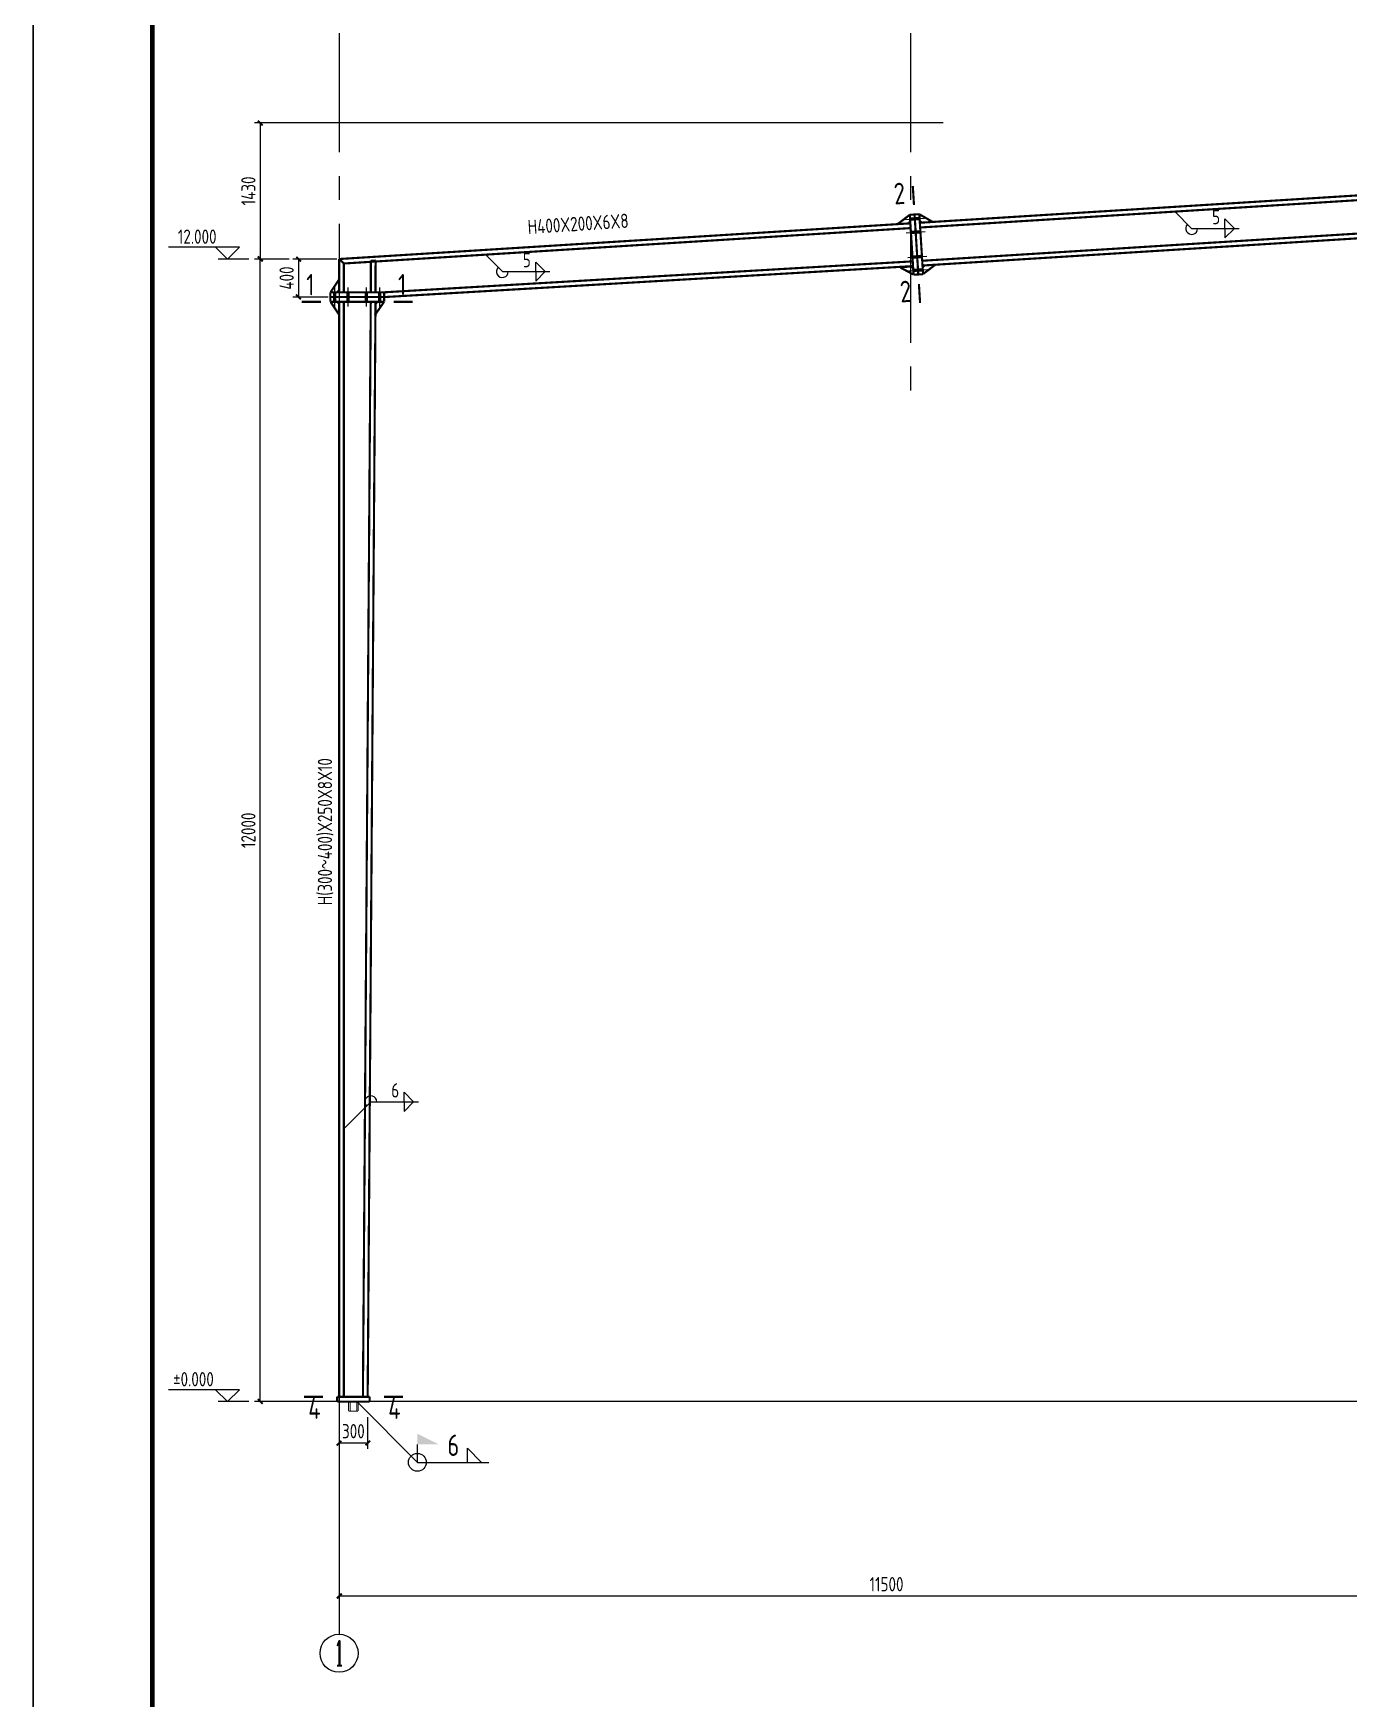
# Model space of a CAD drawing. Header units: millimetres. Extents: x 865490 to 879904, y 39442 to 44891.
# Drawn here: x 878833.4 to 879109.7, y 39655.3 to 40005.2 of the extents above; entities that cross this region are included whole.
import ezdxf
from ezdxf.enums import TextEntityAlignment as Align

# ---------------------------------------------------------------- set-up
doc = ezdxf.new("R2010")
doc.units = ezdxf.units.MM
doc.header["$LTSCALE"] = 1000
doc.header["$MEASUREMENT"] = 0
doc.linetypes.add('CENTER', pattern=[2, 1.25, -0.25, 0.25, -0.25])
doc.linetypes.add('DOTE', pattern=[2.42, 2, -0.2, 0.02, -0.2])
for name, color, linetype in [('10', 7, 'Continuous'), ('114', 2, 'Continuous'), ('116', 1, 'Continuous'), ('14', 2, 'Continuous'), ('1530', 253, 'Continuous'), ('1534', 7, 'Continuous'), ('AXIS', 3, 'Continuous'), ('AXIS_TEXT', 7, 'Continuous'), ('DIM', 7, 'Continuous'), ('DOTE', 1, 'DOTE'), ('M_Prof', 2, 'Continuous'), ('柱子', 8, 'Continuous'), ('标准截面(白色)', 7, 'Continuous'), ('焊缝标注', 3, 'Continuous')]:
    doc.layers.add(name, color=color, linetype=linetype)
doc.styles.add('_TCH_AXIS', font='COMPLEX', dxfattribs={"bigfont": 'GBCBIG'})
doc.styles.add('COMPLEX', font='COMPLEX')
doc.styles.add('GBHZ', font='gbenor.shx', dxfattribs={"width": 0.9, "bigfont": 'gbcbig.shx'})
doc.dimstyles.new('Y50', dxfattribs={"dimscale": 0, "dimtxt": 3, "dimasz": 0.01, "dimexe": 1.2, "dimexo": 1, "dimgap": 1, "dimtad": 1, "dimdec": 0, "dimlfac": 50, "dimzin": 0, "dimdsep": 46, "dimtxsty": 'GBHZ', "dimblk1": 'DX', "dimblk2": 'DX', "dimsah": 1, "dimcen": 0.09, "dimdle": 1, "dimadec": 0, "dimazin": 0, "dimtfac": 1, "dimtdec": 0, "dimtix": 1, "dimtmove": 2, "dimatfit": 3, "dimldrblk": 'DX', "dimfxl": 0, "dimtolj": 1, "dimtzin": 0, "dimarcsym": 0})

# ---------------------------------------------------------------- blocks, each defined once
blk = doc.blocks.new('DX')
at = {"color": 0, "linetype": 'ByBlock', "const_width": 40}
blk.add_lwpolyline([(-54, -51), (46, 49)], dxfattribs=at)
blk = doc.blocks.new('*D759')
at = {"color": 0, "lineweight": -2, "transparency": 16777216}
for p, q in [((878897.59, 39714.49), (878897.59, 39707.83)), ((878903.59, 39714.49), (878903.59, 39707.83)), ((878897.58, 39709.03), (878897.57, 39709.03)), ((878903.59, 39709.03), (878897.59, 39709.03)), ((878903.6, 39709.03), (878903.61, 39709.03))]:
    blk.add_line(p, q, dxfattribs=at)
at = {"layer": 'Defpoints', "color": 0, "transparency": 16777216}
for p in [(878897.59, 39715.49), (878903.59, 39715.49), (878897.59, 39709.03)]:
    blk.add_point(p, dxfattribs=at)
at = {"color": 0, "lineweight": -2, "transparency": 16777216, "xscale": 0.01, "yscale": 0.01, "zscale": 0.01}
blk.add_blockref('DX', (878897.59, 39709.03), dxfattribs=at)
at = {"color": 0, "lineweight": -2, "transparency": 16777216, "xscale": 0.01, "yscale": 0.01, "zscale": 0.01, "rotation": 180}
blk.add_blockref('DX', (878903.59, 39709.03), dxfattribs=at)
at = {"color": 0, "transparency": 16777216, "insert": (878900.59, 39711.53), "char_height": 3, "attachment_point": 5, "style": 'GBHZ'}
blk.add_mtext('\\A1;300', dxfattribs=at)
blk = doc.blocks.new('_AXISO')
blk.add_circle((0, 0), 0.5)
at = {"layer": 'AXIS_TEXT', "style": 'COMPLEX', "width": 1.041667}
blk.add_attdef('A', text='', height=0.56, dxfattribs=at).set_placement((-0.25, -0.28), (0.25, -0.28), align=Align.FIT)
blk = doc.blocks.new('*D733')
at = {"layer": 'Defpoints', "color": 0, "transparency": 16777216}
for p in [(878881.03, 39957.75), (878888.09, 39957.75), (878887.56, 39717.75)]:
    blk.add_point(p, dxfattribs=at)
at = {"layer": 'dim', "color": 0, "lineweight": -2, "transparency": 16777216}
for p, q in [((878887.09, 39957.75), (878879.83, 39957.75)), ((878881.03, 39717.76), (878881.03, 39957.74)), ((878886.56, 39717.75), (878879.83, 39717.75))]:
    blk.add_line(p, q, dxfattribs=at)
at = {"layer": 'dim', "color": 0, "lineweight": -2, "transparency": 16777216, "xscale": 0.01, "yscale": 0.01, "zscale": 0.01}
for p, rotation in [((878881.03, 39957.75), 90), ((878881.03, 39717.75), 270)]:
    blk.add_blockref('DX', p, dxfattribs=dict(at, rotation=rotation))
at = {"layer": 'dim', "color": 0, "transparency": 16777216, "insert": (878878.53, 39837.75), "char_height": 3, "attachment_point": 5, "rotation": 90, "style": 'GBHZ'}
blk.add_mtext('\\A1;12000', dxfattribs=at)
blk = doc.blocks.new('*D734')
at = {"layer": 'Defpoints', "color": 0, "transparency": 16777216}
for p in [(879025.47, 39986.35), (878881.03, 39957.75), (878888.09, 39957.75)]:
    blk.add_point(p, dxfattribs=at)
at = {"layer": 'dim', "color": 0, "lineweight": -2, "transparency": 16777216}
for p, q in [((879024.47, 39986.35), (878879.83, 39986.35)), ((878881.03, 39986.34), (878881.03, 39957.76)), ((878887.09, 39957.75), (878879.83, 39957.75))]:
    blk.add_line(p, q, dxfattribs=at)
at = {"layer": 'dim', "color": 0, "lineweight": -2, "transparency": 16777216, "xscale": 0.01, "yscale": 0.01, "zscale": 0.01}
for p, rotation in [((878881.03, 39986.35), 90), ((878881.03, 39957.75), 270)]:
    blk.add_blockref('DX', p, dxfattribs=dict(at, rotation=rotation))
at = {"layer": 'dim', "color": 0, "transparency": 16777216, "insert": (878878.53, 39972.05), "char_height": 3, "attachment_point": 5, "rotation": 90, "style": 'GBHZ'}
blk.add_mtext('\\A1;1430', dxfattribs=at)
blk = doc.blocks.new('*D741')
at = {"layer": 'Defpoints', "color": 0, "transparency": 16777216}
for p in [(878898.11, 39957.75), (878889.07, 39949.76), (878896.27, 39949.76)]:
    blk.add_point(p, dxfattribs=at)
at = {"layer": 'dim', "color": 0, "lineweight": -2, "transparency": 16777216}
for p, q in [((878897.11, 39957.75), (878887.87, 39957.75)), ((878889.07, 39957.74), (878889.07, 39949.77)), ((878895.27, 39949.76), (878887.87, 39949.76))]:
    blk.add_line(p, q, dxfattribs=at)
at = {"layer": 'dim', "color": 0, "lineweight": -2, "transparency": 16777216, "xscale": 0.01, "yscale": 0.01, "zscale": 0.01}
for p, rotation in [((878889.07, 39957.75), 90), ((878889.07, 39949.76), 270)]:
    blk.add_blockref('DX', p, dxfattribs=dict(at, rotation=rotation))
at = {"layer": 'dim', "color": 0, "transparency": 16777216, "insert": (878886.57, 39953.75), "char_height": 3, "attachment_point": 5, "rotation": 90, "style": 'GBHZ'}
blk.add_mtext('\\A1;400', dxfattribs=at)
blk = doc.blocks.new('*D788')
at = {"layer": 'Defpoints', "color": 0, "transparency": 16777216}
for p in [(878897.59, 39700.89), (879127.59, 39700.89), (878897.59, 39676.89)]:
    blk.add_point(p, dxfattribs=at)
at = {"layer": 'dim', "color": 0, "lineweight": -2, "transparency": 16777216}
for p, q in [((878897.59, 39699.89), (878897.59, 39675.69)), ((879127.59, 39699.89), (879127.59, 39675.69)), ((879127.58, 39676.89), (878897.6, 39676.89))]:
    blk.add_line(p, q, dxfattribs=at)
at = {"layer": 'dim', "color": 0, "lineweight": -2, "transparency": 16777216, "xscale": 0.01, "yscale": 0.01, "zscale": 0.01, "rotation": 180}
blk.add_blockref('DX', (878897.59, 39676.89), dxfattribs=at)
at = {"layer": 'dim', "color": 0, "lineweight": -2, "transparency": 16777216, "xscale": 0.01, "yscale": 0.01, "zscale": 0.01}
blk.add_blockref('DX', (879127.59, 39676.89), dxfattribs=at)
at = {"layer": 'dim', "color": 0, "transparency": 16777216, "insert": (879012.59, 39679.39), "char_height": 3, "attachment_point": 5, "style": 'GBHZ'}
blk.add_mtext('\\A1;11500', dxfattribs=at)

msp = doc.modelspace()

# ---------------------------------------------------------------- linework, layer by layer
for p, q in [((878833.354, 39449.955), (878833.354, 40043.955)), ((878833.354, 40043.955), (878833.354, 39449.955))]:
    msp.add_line(p, q)
at = {"color": 0, "const_width": 1}
msp.add_lwpolyline([(879874.604, 39459.955), (878858.354, 39459.955), (878858.354, 40033.955), (879874.604, 40033.955)], close=True, dxfattribs=at)
at = {"layer": '10', "const_width": 0.45}
for points in [[(879018.105, 39973.09), (879018.355, 39969.098)], [(879019.64, 39948.518), (879019.391, 39952.51)], [(878889.757, 39948.759), (878893.757, 39948.759)], [(878913.045, 39948.759), (878909.045, 39948.759)], [(878890.194, 39718.749), (878894.194, 39718.749)], [(878910.994, 39718.749), (878906.994, 39718.749)]]:
    msp.add_lwpolyline(points, dxfattribs=at)
at = {"layer": '114'}
for p, q in [((879016.539, 39966.079), (879020.532, 39966.328)), ((879016.714, 39963.284), (879020.706, 39963.533)), ((879017.038, 39958.095), (879021.03, 39958.344)), ((879017.213, 39955.3), (879021.205, 39955.549)), ((878896.694, 39947.759), (878896.694, 39951.759)), ((878899.494, 39947.759), (878899.494, 39951.759)), ((878903.345, 39947.759), (878903.345, 39951.759)), ((878906.145, 39947.759), (878906.145, 39951.759))]:
    msp.add_line(p, q, dxfattribs=at)
at = {"layer": '114', "color": 1, "const_width": 0.7}
for points in [[(879017.537, 39966.141), (879019.534, 39966.266)], [(879017.712, 39963.347), (879019.708, 39963.471)], [(879018.036, 39958.158), (879020.032, 39958.282)], [(879018.211, 39955.362), (879020.207, 39955.487)], [(878896.694, 39948.759), (878896.694, 39950.759)], [(878899.494, 39948.759), (878899.494, 39950.759)], [(878903.345, 39948.759), (878903.345, 39950.759)], [(878906.145, 39948.759), (878906.145, 39950.759)]]:
    msp.add_lwpolyline(points, dxfattribs=at)
at = {"layer": '116', "const_width": 0.2}
for points in [[(878899.594, 39717.749), (878899.594, 39715.749)], [(878899.594, 39715.749), (878901.594, 39715.749)], [(878899.894, 39717.749), (878899.894, 39715.749)], [(878901.294, 39717.749), (878901.294, 39715.749)], [(878901.594, 39717.749), (878901.594, 39715.749)]]:
    msp.add_lwpolyline(points, dxfattribs=at)
at = {"layer": '14', "const_width": 0.45}
for points in [[(879014.899, 39965.075), (879017.481, 39967.039)], [(879017.481, 39967.039), (879018.479, 39967.102)], [(879018.268, 39954.444), (879017.481, 39967.039)], [(879017.481, 39967.039), (879017.569, 39965.642)], [(879018.479, 39967.102), (879019.477, 39967.164)], [(879018.479, 39967.102), (879019.266, 39954.506)], [(879019.266, 39954.506), (879018.479, 39967.102)], [(879019.477, 39967.164), (879020.264, 39954.568)], [(879019.565, 39965.767), (879019.477, 39967.164)], [(879019.477, 39967.164), (879022.284, 39965.536)], [(879017.194, 39965.218), (879014.899, 39965.075)], [(879017.569, 39965.642), (879017.194, 39965.218)], [(879019.989, 39965.392), (879019.565, 39965.767)], [(879022.284, 39965.536), (879019.989, 39965.392)], [(878897.594, 39950.759), (878897.594, 39957.749)], [(878897.594, 39957.749), (878898.594, 39956.81)], [(878898.594, 39956.81), (878898.594, 39950.759)], [(878904.245, 39950.759), (878904.258, 39957.368)], [(878904.258, 39957.368), (878905.254, 39957.43)], [(878905.254, 39957.43), (878905.245, 39950.759)], [(879022.845, 39956.553), (879020.263, 39954.588)], [(879020.55, 39956.41), (879022.845, 39956.553)], [(878895.794, 39950.759), (878897.594, 39953.459)], [(878897.594, 39953.459), (878897.594, 39951.159)], [(879015.469, 39955.977), (879017.757, 39956.218)], [(879018.267, 39954.464), (879015.469, 39955.977)], [(879017.757, 39956.218), (879018.179, 39955.861)], [(879018.179, 39955.861), (879018.267, 39954.464)], [(879019.266, 39954.506), (879018.268, 39954.444)], [(879020.264, 39954.568), (879019.266, 39954.506)], [(879020.176, 39955.986), (879020.55, 39956.41)], [(879020.263, 39954.588), (879020.176, 39955.986)], [(878895.757, 39950.759), (878907.045, 39950.759)], [(878895.757, 39949.759), (878895.757, 39950.759)], [(878895.757, 39949.759), (878907.045, 39949.759)], [(878895.757, 39948.759), (878895.757, 39949.759)], [(878907.045, 39949.759), (878895.757, 39949.759)], [(878897.194, 39950.759), (878895.794, 39950.759)], [(878897.594, 39951.159), (878897.194, 39950.759)], [(878898.594, 39950.759), (878897.594, 39950.759)], [(878905.245, 39950.759), (878904.245, 39950.759)], [(878907.045, 39950.759), (878907.045, 39949.759)], [(878907.045, 39949.759), (878907.045, 39948.759)], [(878907.045, 39948.759), (878895.757, 39948.759)], [(878897.594, 39946.059), (878895.794, 39948.759)], [(878895.794, 39948.759), (878897.194, 39948.759)], [(878897.194, 39948.759), (878897.594, 39948.359)], [(878897.594, 39948.359), (878897.594, 39946.059)], [(878907.045, 39948.759), (878905.177, 39946.06)], [(878905.177, 39946.06), (878905.235, 39948.359)], [(878905.235, 39948.359), (878905.645, 39948.759)], [(878905.645, 39948.759), (878907.045, 39948.759)], [(878897.194, 39717.749), (878897.194, 39718.749)], [(878897.194, 39718.749), (878903.994, 39718.749)], [(878903.994, 39718.749), (878903.994, 39717.749)], [(878903.994, 39717.749), (878897.194, 39717.749)]]:
    msp.add_lwpolyline(points, dxfattribs=at)
at = {"layer": '1530'}
for p, q in [((878878.632, 39957.749), (878872.161, 39957.749)), ((878878.632, 39717.749), (878872.161, 39717.749))]:
    msp.add_line(p, q, dxfattribs=at)
at = {"layer": '1534'}
for points in [[(878871.661, 39960.249), (878874.161, 39957.749), (878876.661, 39960.249), (878861.727, 39960.249)], [(878871.661, 39720.249), (878874.161, 39717.749), (878876.661, 39720.249), (878861.727, 39720.249)]]:
    msp.add_lwpolyline(points, dxfattribs=at)
at = {"layer": 'AXIS', "color": 0}
msp.add_line((878897.594, 39700.89), (878897.594, 39668.89), dxfattribs=at)
at = {"layer": 'DOTE', "linetype": 'CENTER', "ltscale": 0.02}
for p, q in [((878897.594, 40005.161), (878897.594, 39700.89)), ((879017.594, 40005.161), (879017.594, 39927.816))]:
    msp.add_line(p, q, dxfattribs=at)
at = {"layer": 'M_Prof'}
msp.add_line((879849.031, 39717.749), (878886.375, 39717.749), dxfattribs=at)
at = {"layer": '柱子', "const_width": 0.45}
for points in [[(879019.59, 39965.368), (879244.595, 39979.418)], [(879019.652, 39964.369), (879244.658, 39978.42)], [(879020.088, 39957.383), (879245.094, 39971.434)], [(879020.151, 39956.385), (879245.156, 39970.436)], [(878897.594, 39957.749), (879017.594, 39965.243)], [(878898.594, 39956.81), (879017.656, 39964.245)], [(878907.045, 39950.759), (879018.092, 39957.259)], [(878907.045, 39949.753), (879018.154, 39956.26)], [(878897.594, 39718.749), (878897.594, 39948.759)], [(878897.594, 39948.759), (878898.594, 39948.759)], [(878898.594, 39718.749), (878898.594, 39948.759)], [(878902.593, 39718.749), (878904.245, 39948.759)], [(878903.594, 39718.749), (878905.245, 39948.759)], [(878904.245, 39948.759), (878905.245, 39948.759)]]:
    msp.add_lwpolyline(points, dxfattribs=at)
at = {"layer": '焊缝标注'}
for p, q in [((879073.154, 39967.71), (879076.68, 39964.165)), ((879076.68, 39964.165), (879086.68, 39964.165)), ((879083.68, 39966.165), (879085.68, 39964.165)), ((879083.68, 39964.165), (879083.68, 39966.165)), ((879083.68, 39962.165), (879085.68, 39964.165)), ((879083.68, 39964.165), (879083.68, 39962.165)), ((878928.359, 39958.669), (878931.885, 39955.123)), ((878938.885, 39957.123), (878940.885, 39955.123)), ((878938.885, 39955.123), (878938.885, 39957.123)), ((878931.885, 39955.123), (878941.885, 39955.123)), ((878938.885, 39953.123), (878940.885, 39955.123)), ((878938.885, 39955.123), (878938.885, 39953.123)), ((878911.253, 39782.711), (878913.253, 39780.711)), ((878911.253, 39780.711), (878911.253, 39782.711)), ((878898.594, 39775.057), (878904.253, 39780.711)), ((878904.253, 39780.711), (878914.253, 39780.711)), ((878911.253, 39778.711), (878913.253, 39780.711)), ((878911.253, 39780.711), (878911.253, 39778.711)), ((878901.344, 39717.749), (878914.036, 39704.986)), ((878914.036, 39704.986), (878914.036, 39708.736)), ((878914.036, 39704.986), (878929.036, 39704.986)), ((878924.536, 39707.986), (878927.536, 39704.986)), ((878924.536, 39704.986), (878924.536, 39707.986))]:
    msp.add_line(p, q, dxfattribs=at)
msp.add_circle((878914.036, 39704.986), 1.875, dxfattribs=at)
for centre, start, end in [((879076.68, 39964.165), 134.84025, 0), ((878931.885, 39955.123), 134.84028, 0), ((878904.253, 39780.711), 0, 224.97719)]:
    msp.add_arc(centre, 1.25, start, end, dxfattribs=at)
for points in [[(879073.154, 39967.71), (879073.753, 39966.895), (879073.965, 39967.107)], [(878928.359, 39958.669), (878928.958, 39957.854), (878929.171, 39958.065)], [(878898.594, 39775.057), (878899.407, 39775.657), (878899.195, 39775.87)], [(878914.036, 39708.736), (878918.536, 39708.736), (878914.036, 39710.986)]]:
    msp.add_solid(points, dxfattribs=at)

# ---------------------------------------------------------------- block references
at = {"layer": 'AXIS', "color": 0}
ref = msp.add_blockref('_AXISO', (878897.594, 39664.89), dxfattribs=dict(at, xscale=8, yscale=8, zscale=8))
ref.add_attrib('A', '1', dxfattribs={"layer": 'AXIS_TEXT', "color": 0, "height": 5.147, "style": '_TCH_AXIS'}).set_placement((878896.491, 39662.317), (878898.697, 39662.317), align=Align.FIT)

# ---------------------------------------------------------------- texts
at = {"layer": '10', "style": 'GBHZ', "width": 0.9}
for rotation, p in [(3.57333, (879014.261, 39969.198)), (3.57345, (879015.546, 39948.618))]:
    msp.add_text('2', height=4.5, rotation=rotation, dxfattribs=at).set_placement(p)
for s, p in [('1', (878890.677, 39950.114)), ('1', (878909.965, 39950.114)), ('4', (878891.114, 39714.104)), ('4', (878907.914, 39714.104))]:
    msp.add_text(s, height=4.5, dxfattribs=at).set_placement(p)
at = {"layer": '1534', "style": 'GBHZ', "width": 0.9}
for s, p in [('12.000', (878863.723, 39960.949)), ('%%P0.000', (878862.725, 39720.949))]:
    msp.add_text(s, height=3, dxfattribs=at).set_placement(p)
at = {"layer": '标准截面(白色)', "style": 'GBHZ', "width": 0.9}
for s, rotation, p in [('H400X200X6X8', 3.66646, (878937.306, 39962.966)), ('H(300～400)X250X8X10', 90, (878896.117, 39822.011))]:
    msp.add_text(s, height=3, rotation=rotation, dxfattribs=at).set_placement(p)
at = {"layer": '焊缝标注', "style": 'GBHZ', "width": 0.9}
for s, height, p in [('5', 3, (879080.98, 39965.065)), ('5', 3, (878936.185, 39956.023)), ('6', 3, (878908.553, 39781.611)), ('6', 4.5, (878920.336, 39706.336))]:
    msp.add_text(s, height=height, dxfattribs=at).set_placement(p)

# ---------------------------------------------------------------- dimensions: what is measured, and where the dimension line sits
dim = msp.add_linear_dim(base=(878897.594, 39709.029), p1=(878903.594, 39715.487), p2=(878897.594, 39715.487), dimstyle='Y50', override={"dimscale": 1})
dim.commit()
dim.dimension.update_dxf_attribs({"geometry": '*D759', "text_midpoint": (878900.594, 39711.529)})
at = {"layer": 'dim'}
for base, p1, p2, angle, picture, middle in [((878881.032, 39957.749), (879025.471, 39986.349), (878888.088, 39957.749), 90, '*D734', (878878.532, 39972.049)), ((878881.032, 39957.749), (878887.558, 39717.749), (878888.088, 39957.749), 270, '*D733', (878878.532, 39837.749)), ((878889.0733, 39949.7588), (878898.111, 39957.7493), (878896.2742, 39949.7588), 90, '*D741', (878886.5733, 39953.7541)), ((878897.594, 39676.89), (879127.594, 39700.89), (878897.594, 39700.89), 180, '*D788', (879012.594, 39679.39))]:
    dim = msp.add_linear_dim(base=base, p1=p1, p2=p2, angle=angle, dimstyle='Y50', override={"dimscale": 1}, dxfattribs=at)
    dim.commit()
    dim.dimension.update_dxf_attribs({"geometry": picture, "text_midpoint": middle})

doc.saveas('drawing.dxf')
